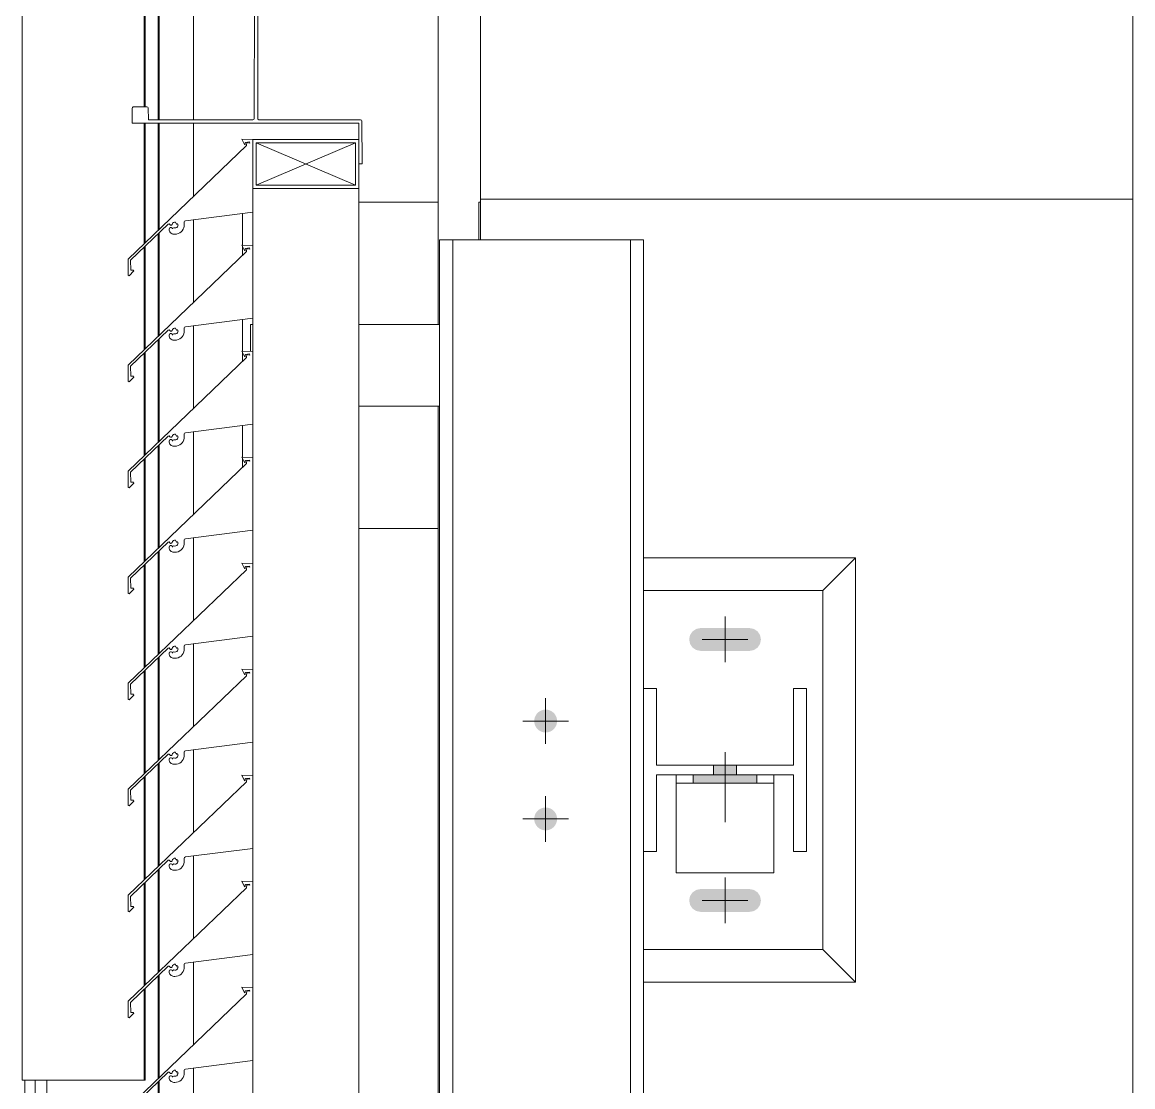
# Model space of a CAD drawing. Header units: millimetres. Extents: x -220592 to 404889, y -217665 to 38245.
# Drawn here: x 7563.93 to 7570.74, y -48092.97 to -48086.44 of the extents above; entities that cross this region are included whole.
import ezdxf

# ---------------------------------------------------------------- set-up
doc = ezdxf.new("R2010")
doc.units = ezdxf.units.MM
doc.linetypes.add('XKITLINE00', pattern=[0])
doc.layers.add('000 - 0_HIDE_OBJ_FRAMING_DEF_SUB_1', color=7, linetype='Continuous')
doc.layers.add('Part', color=7, linetype='Continuous', lineweight=0)

# ---------------------------------------------------------------- blocks, each defined once
blk = doc.blocks.new('*A13471')
at = {"layer": '000 - 0_HIDE_OBJ_FRAMING_DEF_SUB_1', "color": 7, "linetype": 'XKITLINE00', "lineweight": 0}
blk.add_line((-166.903352, 103.570892), (-166.903352, 122.690788), dxfattribs=at)
blk = doc.blocks.new('*A13473')
at = {"layer": '000 - 0_HIDE_OBJ_FRAMING_DEF_SUB_1', "color": 7, "linetype": 'XKITLINE00', "lineweight": 0}
for p, q in [((-170.90336, 122.440805), (-170.90336, 122.690788)), ((-166.903362, 103.570891), (-166.90336, 122.690788))]:
    blk.add_line(p, q, dxfattribs=at)
blk = doc.blocks.new('*A13990')
at = {"layer": '000 - 0_HIDE_OBJ_FRAMING_DEF_SUB_1', "color": 7, "linetype": 'XKITLINE00', "lineweight": 0}
for p, q in [((-170.903349, 124.690788), (-166.903349, 124.690788)), ((-170.903349, 122.690788), (-170.903349, 124.690788)), ((-166.903349, 124.690788), (-166.903349, 122.690788)), ((-166.903349, 122.690788), (-170.903349, 122.690788))]:
    blk.add_line(p, q, dxfattribs=at)
blk = doc.blocks.new('*A14056')
at = {"layer": 'Part', "color": 7, "linetype": 'XKITLINE00', "lineweight": 0}
for p, q in [((-171.163349, 124.670788), (-171.648652, 124.670788)), ((-171.163349, 121.920764), (-171.163349, 124.670788)), ((-172.663349, 124.156207), (-172.663349, 124.563714)), ((-172.663349, 123.176207), (-172.663349, 124.135881)), ((-172.663349, 122.706641), (-172.663349, 123.156207)), ((-172.663349, 122.056641), (-172.663349, 122.563714)), ((-172.663349, 121.406641), (-172.663349, 121.913714)), ((-171.163349, 117.188511), (-171.163349, 121.420764)), ((-172.663349, 120.756641), (-172.663349, 121.263714)), ((-172.663349, 120.106641), (-172.663349, 120.613714)), ((-172.663349, 119.456641), (-172.663349, 119.963714)), ((-172.663349, 118.806641), (-172.663349, 119.313714)), ((-172.663349, 118.156641), (-172.663349, 118.663714)), ((-172.663349, 117.506641), (-172.663349, 118.013714)), ((-172.663349, 117.188511), (-172.663349, 117.363714)), ((-172.663349, 114.906641), (-172.663349, 115.188511)), ((-171.163349, 112.520764), (-171.163349, 115.188511)), ((-172.663349, 114.256641), (-172.663349, 114.763714)), ((-172.663349, 113.606641), (-172.663349, 114.113714)), ((-172.663349, 112.956641), (-172.663349, 113.463714)), ((-172.663349, 112.520764), (-172.663349, 112.813714)), ((-172.663349, 112.520764), (-172.440345, 112.520764)), ((-171.648652, 112.520764), (-171.163349, 112.520764))]:
    blk.add_line(p, q, dxfattribs=at)
blk = doc.blocks.new('*A14061')
at = {"layer": 'Part', "color": 7, "linetype": 'XKITLINE00', "lineweight": 0}
for p, q in [((-171.648937, 124.40603), (-171.648981, 124.15603)), ((-171.628937, 124.406027), (-171.648937, 124.40603)), ((-171.628982, 124.146027), (-171.628937, 124.406027)), ((-171.648981, 124.15603), (-173.03898, 124.156273)), ((-173.03898, 124.156273), (-173.038236, 124.062446)), ((-171.630669, 124.140471), (-171.628982, 124.146027)), ((-172.938996, 124.066255), (-172.938984, 124.136255)), ((-172.938984, 124.136255), (-172.295157, 124.135382)), ((-172.295157, 124.135382), (-172.29067, 124.131698)), ((-172.29067, 124.131698), (-172.288986, 124.126142)), ((-172.288986, 124.126142), (-172.289912, 123.182315)), ((-172.26915, 123.186138), (-172.268986, 124.126138)), ((-172.268986, 124.126138), (-172.268224, 124.129965)), ((-172.268224, 124.129965), (-172.26454, 124.134452)), ((-172.26454, 124.134452), (-172.258984, 124.136137)), ((-172.258984, 124.136137), (-171.635157, 124.136789)), ((-171.635157, 124.136789), (-171.630669, 124.140471)), ((-173.038236, 124.062446), (-173.034553, 124.057957)), ((-173.034553, 124.057957), (-173.028998, 124.056271)), ((-173.028998, 124.056271), (-172.945171, 124.057018)), ((-172.945171, 124.057018), (-172.940682, 124.0607)), ((-172.940682, 124.0607), (-172.938996, 124.066255)), ((-173.039139, 123.246273), (-173.039155, 123.156273)), ((-173.037453, 123.251828), (-173.039139, 123.246273)), ((-173.032965, 123.25551), (-173.037453, 123.251828)), ((-172.949138, 123.256257), (-173.032965, 123.25551)), ((-172.943582, 123.254571), (-172.949138, 123.256257)), ((-172.9399, 123.250082), (-172.943582, 123.254571)), ((-172.939152, 123.176255), (-172.9399, 123.250082)), ((-173.039155, 123.156273), (-171.649155, 123.15603)), ((-172.299152, 123.176144), (-172.939152, 123.176255)), ((-172.293596, 123.177828), (-172.299152, 123.176144)), ((-172.289912, 123.182315), (-172.293596, 123.177828)), ((-172.267465, 123.180582), (-172.26915, 123.186138)), ((-172.262978, 123.176899), (-172.267465, 123.180582)), ((-171.639152, 123.176028), (-172.262978, 123.176899)), ((-171.649155, 123.15603), (-171.649199, 122.90603)), ((-171.633596, 123.174342), (-171.639152, 123.176028)), ((-171.629914, 123.169854), (-171.633596, 123.174342)), ((-171.629199, 122.906027), (-171.629914, 123.169854)), ((-171.649199, 122.90603), (-171.629199, 122.906027))]:
    blk.add_line(p, q, dxfattribs=at)
blk = doc.blocks.new('*A14080')
at = {"layer": '000 - 0_HIDE_OBJ_FRAMING_DEF_SUB_1', "color": 7, "linetype": 'XKITLINE00', "lineweight": 0}
for p, q in [((-173.697937, 130.088511), (-173.697937, 130.188511)), ((-173.633058, 130.088511), (-173.633058, 130.188511)), ((-173.562852, 130.088511), (-173.562852, 130.188511)), ((-172.87913, 129.699453), (-172.87913, 130.188511)), ((-172.873025, 129.705315), (-172.873025, 130.188511)), ((-173.713199, 117.288511), (-173.713199, 130.088511)), ((-173.713199, 130.088511), (-173.062908, 130.088511)), ((-172.958493, 130.088511), (-173.040701, 130.088511)), ((-172.964598, 129.617389), (-172.964598, 130.088511)), ((-172.958493, 129.62325), (-172.958493, 130.088511)), ((-172.87913, 129.049453), (-172.87913, 129.678347)), ((-172.873025, 129.055315), (-172.873025, 129.684198)), ((-172.964598, 128.967389), (-172.964598, 129.596435)), ((-172.958493, 128.97325), (-172.958493, 129.602286)), ((-172.87913, 128.399453), (-172.87913, 129.028347)), ((-172.873025, 128.405315), (-172.873025, 129.034198)), ((-172.964598, 128.317389), (-172.964598, 128.946435)), ((-172.958493, 128.32325), (-172.958493, 128.952286)), ((-172.87913, 127.749453), (-172.87913, 128.378347)), ((-172.873025, 127.755315), (-172.873025, 128.384198)), ((-172.958493, 127.67325), (-172.958493, 128.302286)), ((-172.964598, 127.667389), (-172.964598, 128.296435)), ((-172.87913, 127.099453), (-172.87913, 127.728347)), ((-172.873025, 127.105315), (-172.873025, 127.734198)), ((-172.964598, 127.017389), (-172.964598, 127.646435)), ((-172.958493, 127.02325), (-172.958493, 127.652286)), ((-172.87913, 126.449453), (-172.87913, 127.078347)), ((-172.873025, 126.455315), (-172.873025, 127.084198)), ((-172.964598, 126.367389), (-172.964598, 126.996435)), ((-172.958493, 126.37325), (-172.958493, 127.002286)), ((-172.87913, 125.799453), (-172.87913, 126.428347)), ((-172.873025, 125.805315), (-172.873025, 126.434198)), ((-172.964598, 125.717389), (-172.964598, 126.346435)), ((-172.958493, 125.72325), (-172.958493, 126.352286)), ((-172.87913, 125.149453), (-172.87913, 125.778347)), ((-172.873025, 125.155315), (-172.873025, 125.784198)), ((-172.964598, 125.067389), (-172.964598, 125.696435)), ((-172.958493, 125.07325), (-172.958493, 125.702286)), ((-172.87913, 124.499453), (-172.87913, 125.128347)), ((-172.873025, 124.505315), (-172.873025, 125.134198)), ((-172.964598, 124.417389), (-172.964598, 125.046435)), ((-172.958493, 124.42325), (-172.958493, 125.052286)), ((-172.873025, 124.156244), (-172.873025, 124.484198)), ((-172.87913, 124.156245), (-172.87913, 124.478347)), ((-172.964598, 124.15626), (-172.964598, 124.396435)), ((-172.958493, 124.156259), (-172.958493, 124.402286)), ((-172.87913, 123.176245), (-172.87913, 124.136174)), ((-172.873025, 123.176244), (-172.873025, 124.136166)), ((-172.964598, 123.256119), (-172.964598, 124.056845)), ((-172.958493, 123.256174), (-172.958493, 124.056899)), ((-172.964598, 122.417389), (-172.964598, 123.15626)), ((-172.958493, 122.42325), (-172.958493, 123.156259)), ((-172.87913, 122.499453), (-172.87913, 123.156245)), ((-172.873025, 122.505315), (-172.873025, 123.156244)), ((-172.87913, 121.849453), (-172.87913, 122.478347)), ((-172.873025, 121.855315), (-172.873025, 122.484198)), ((-172.964598, 121.767389), (-172.964598, 122.396435)), ((-172.958493, 121.77325), (-172.958493, 122.402286)), ((-172.87913, 121.199453), (-172.87913, 121.828347)), ((-172.873025, 121.205315), (-172.873025, 121.834198)), ((-172.964598, 121.117389), (-172.964598, 121.746435)), ((-172.958493, 121.12325), (-172.958493, 121.752286)), ((-172.87913, 120.549453), (-172.87913, 121.178347)), ((-172.873025, 120.555315), (-172.873025, 121.184198)), ((-172.964598, 120.467389), (-172.964598, 121.096435)), ((-172.958493, 120.47325), (-172.958493, 121.102286)), ((-172.87913, 119.899453), (-172.87913, 120.528347)), ((-172.873025, 119.905315), (-172.873025, 120.534198)), ((-172.964598, 119.817389), (-172.964598, 120.446435)), ((-172.958493, 119.82325), (-172.958493, 120.452286)), ((-172.87913, 119.249453), (-172.87913, 119.878347)), ((-172.873025, 119.255315), (-172.873025, 119.884198)), ((-172.964598, 119.167389), (-172.964598, 119.796435)), ((-172.958493, 119.17325), (-172.958493, 119.802286)), ((-172.87913, 118.599453), (-172.87913, 119.228347)), ((-172.873025, 118.605315), (-172.873025, 119.234198)), ((-172.964598, 118.517389), (-172.964598, 119.146435)), ((-172.958493, 118.52325), (-172.958493, 119.152286)), ((-172.87913, 117.949453), (-172.87913, 118.578347)), ((-172.873025, 117.955315), (-172.873025, 118.584198)), ((-172.964598, 117.867389), (-172.964598, 118.496435)), ((-172.958493, 117.87325), (-172.958493, 118.502286)), ((-172.87913, 117.299453), (-172.87913, 117.928347)), ((-172.873025, 117.305315), (-172.873025, 117.934198)), ((-172.964598, 117.288511), (-172.964598, 117.846435)), ((-172.958493, 117.288511), (-172.958493, 117.852286)), ((-172.958493, 117.288511), (-173.713199, 117.288511)), ((-173.697937, 117.188511), (-173.697937, 117.288511)), ((-173.633058, 117.188511), (-173.633058, 117.288511)), ((-173.562852, 117.188511), (-173.562852, 117.288511)), ((-172.87913, 117.188511), (-172.87913, 117.278347)), ((-172.873025, 117.188511), (-172.873025, 117.284198))]:
    blk.add_line(p, q, dxfattribs=at)
blk = doc.blocks.new('*A14081')
at = {"layer": 'Part', "color": 7, "linetype": 'XKITLINE00', "lineweight": 0}
for p, q in [((-172.313349, 121.920764), (-172.298652, 121.920764)), ((-172.313349, 121.7567), (-172.313349, 121.920764)), ((-171.648652, 121.920764), (-171.153485, 121.920764)), ((-171.648652, 121.420764), (-171.153485, 121.420764))]:
    blk.add_line(p, q, dxfattribs=at)
blk = doc.blocks.new('*A14082')
at = {"layer": 'Part', "color": 7, "linetype": 'XKITLINE00', "lineweight": 0}
for p, q in [((-170.913364, 122.440805), (-170.913364, 122.670764)), ((-170.913364, 122.670764), (-170.90336, 122.670764))]:
    blk.add_line(p, q, dxfattribs=at)
blk = doc.blocks.new('*A14083')
at = {"layer": 'Part', "color": 7, "linetype": 'XKITLINE00', "lineweight": 0}
for p, q in [((-171.648652, 122.670764), (-171.163349, 122.670764)), ((-171.163349, 121.920764), (-171.163349, 122.670764)), ((-172.363349, 122.408637), (-172.363349, 122.602141)), ((-172.363349, 122.344694), (-172.363349, 122.402712)), ((-172.363349, 121.758637), (-172.363349, 121.952141)), ((-172.363349, 121.694694), (-172.363349, 121.752712)), ((-171.163349, 120.670764), (-171.163349, 121.420764)), ((-172.363349, 121.108637), (-172.363349, 121.302141)), ((-172.363349, 121.044694), (-172.363349, 121.102712)), ((-171.648652, 120.670764), (-171.163349, 120.670764))]:
    blk.add_line(p, q, dxfattribs=at)
blk = doc.blocks.new('*A14088')
at = {"layer": '000 - 0_HIDE_OBJ_FRAMING_DEF_SUB_1'}
for points in [[(-169.6182, 120.0176), (-169.603, 120.0403), (-169.5803, 120.0555), (-169.5535, 120.0608), (-169.2535, 120.0608), (-169.2267, 120.0555), (-169.204, 120.0403), (-169.1888, 120.0176), (-169.1835, 119.9908), (-169.1888, 119.964), (-169.204, 119.9413), (-169.2267, 119.9261), (-169.2535, 119.9208), (-169.5535, 119.9208), (-169.5803, 119.9261), (-169.603, 119.9413), (-169.6182, 119.964), (-169.6235, 119.9908)], [(-169.6182, 118.4176), (-169.603, 118.4403), (-169.5803, 118.4555), (-169.5535, 118.4608), (-169.2535, 118.4608), (-169.2267, 118.4555), (-169.204, 118.4403), (-169.1888, 118.4176), (-169.1835, 118.3908), (-169.1888, 118.364), (-169.204, 118.3413), (-169.2267, 118.3261), (-169.2535, 118.3208), (-169.5535, 118.3208), (-169.5803, 118.3261), (-169.603, 118.3413), (-169.6182, 118.364), (-169.6235, 118.3908)]]:
    blk.add_hatch(color=7, dxfattribs=at).paths.add_polyline_path(points, flags=17)
at = {"layer": '000 - 0_HIDE_OBJ_FRAMING_DEF_SUB_1', "color": 7, "linetype": 'XKITLINE00', "lineweight": 0}
for p, q in [((-169.4035, 119.8508), (-169.4035, 120.1308)), ((-169.2635, 119.9908), (-169.5435, 119.9908)), ((-169.4035, 118.2508), (-169.4035, 118.5308)), ((-169.2635, 118.3908), (-169.5435, 118.3908))]:
    blk.add_line(p, q, dxfattribs=at)
blk = doc.blocks.new('*A14089')
at = {"layer": '000 - 0_HIDE_OBJ_FRAMING_DEF_SUB_1'}
for points in [[(-169.4735, 119.1608), (-169.4735, 119.2208), (-169.3335, 119.2208), (-169.3335, 119.1608)], [(-169.5985, 119.1108), (-169.5985, 119.1608), (-169.2085, 119.1608), (-169.2085, 119.1108)]]:
    blk.add_hatch(color=7, dxfattribs=at).paths.add_polyline_path(points, flags=17)
at = {"layer": '000 - 0_HIDE_OBJ_FRAMING_DEF_SUB_1', "color": 7, "linetype": 'XKITLINE00', "lineweight": 0}
for p, q in [((-169.4035, 119.3), (-169.4035, 118.8708)), ((-169.4735, 119.2208), (-169.4735, 119.1608)), ((-169.3335, 119.2208), (-169.3335, 119.1608)), ((-169.5985, 119.1608), (-169.5985, 119.1108)), ((-169.2085, 119.1608), (-169.2085, 119.1108))]:
    blk.add_line(p, q, dxfattribs=at)
blk = doc.blocks.new('*A14090')
at = {"layer": '000 - 0_HIDE_OBJ_FRAMING_DEF_SUB_1', "color": 7, "linetype": 'XKITLINE00', "lineweight": 0}
for p, q in [((-169.703485, 119.160805), (-169.703485, 118.560805)), ((-169.703485, 119.110805), (-169.103485, 119.110805)), ((-169.103485, 119.160805), (-169.103485, 118.560805)), ((-169.703485, 118.560805), (-169.103485, 118.560805))]:
    blk.add_line(p, q, dxfattribs=at)
blk = doc.blocks.new('*A14091')
at = {"layer": '000 - 0_HIDE_OBJ_FRAMING_DEF_SUB_1', "color": 7, "linetype": 'XKITLINE00', "lineweight": 0}
for p, q in [((-168.603485, 120.490805), (-169.903485, 120.490805)), ((-168.803485, 120.290805), (-168.603485, 120.490805)), ((-168.603485, 120.490805), (-168.603485, 117.890805)), ((-168.803485, 118.090805), (-168.603485, 117.890805)), ((-168.603485, 117.890805), (-169.903485, 117.890805))]:
    blk.add_line(p, q, dxfattribs=at)
blk = doc.blocks.new('*A14092')
at = {"layer": '000 - 0_HIDE_OBJ_FRAMING_DEF_SUB_1', "color": 7, "linetype": 'XKITLINE00', "lineweight": 0}
for p, q in [((-168.803485, 120.290805), (-169.903485, 120.290805)), ((-168.803485, 118.090805), (-168.803485, 120.290805)), ((-169.903485, 118.090805), (-168.803485, 118.090805))]:
    blk.add_line(p, q, dxfattribs=at)
blk = doc.blocks.new('*A14093')
at = {"layer": '000 - 0_HIDE_OBJ_FRAMING_DEF_SUB_1'}
for points in [[(-170.5103, 119.4211), (-170.5171, 119.4221), (-170.5238, 119.4238), (-170.5303, 119.4261), (-170.5365, 119.4291), (-170.5424, 119.4326), (-170.5479, 119.4367), (-170.553, 119.4413), (-170.5576, 119.4464), (-170.5617, 119.4519), (-170.5652, 119.4578), (-170.5682, 119.464), (-170.5705, 119.4705), (-170.5721, 119.4771), (-170.5731, 119.4839), (-170.5735, 119.4908), (-170.5731, 119.4977), (-170.5721, 119.5045), (-170.5705, 119.5111), (-170.5682, 119.5176), (-170.5652, 119.5238), (-170.5617, 119.5297), (-170.5576, 119.5352), (-170.553, 119.5403), (-170.5479, 119.5449), (-170.5424, 119.549), (-170.5365, 119.5525), (-170.5303, 119.5555), (-170.5238, 119.5578), (-170.5171, 119.5595), (-170.5103, 119.5605), (-170.5035, 119.5608), (-170.4966, 119.5605), (-170.4898, 119.5595), (-170.4832, 119.5578), (-170.4767, 119.5555), (-170.4705, 119.5525), (-170.4646, 119.549), (-170.4591, 119.5449), (-170.454, 119.5403), (-170.4494, 119.5352), (-170.4453, 119.5297), (-170.4418, 119.5238), (-170.4388, 119.5176), (-170.4365, 119.5111), (-170.4348, 119.5045), (-170.4338, 119.4977), (-170.4335, 119.4908), (-170.4338, 119.4839), (-170.4348, 119.4771), (-170.4365, 119.4705), (-170.4388, 119.464), (-170.4418, 119.4578), (-170.4453, 119.4519), (-170.4494, 119.4464), (-170.454, 119.4413), (-170.4591, 119.4367), (-170.4646, 119.4326), (-170.4705, 119.4291), (-170.4767, 119.4261), (-170.4832, 119.4238), (-170.4898, 119.4221), (-170.4966, 119.4211), (-170.5035, 119.4208)], [(-170.5103, 118.8211), (-170.5171, 118.8221), (-170.5238, 118.8238), (-170.5303, 118.8261), (-170.5365, 118.8291), (-170.5424, 118.8326), (-170.5479, 118.8367), (-170.553, 118.8413), (-170.5576, 118.8464), (-170.5617, 118.8519), (-170.5652, 118.8578), (-170.5682, 118.864), (-170.5705, 118.8705), (-170.5721, 118.8771), (-170.5731, 118.8839), (-170.5735, 118.8908), (-170.5731, 118.8977), (-170.5721, 118.9045), (-170.5705, 118.9111), (-170.5682, 118.9176), (-170.5652, 118.9238), (-170.5617, 118.9297), (-170.5576, 118.9352), (-170.553, 118.9403), (-170.5479, 118.9449), (-170.5424, 118.949), (-170.5365, 118.9525), (-170.5303, 118.9555), (-170.5238, 118.9578), (-170.5171, 118.9595), (-170.5103, 118.9605), (-170.5035, 118.9608), (-170.4966, 118.9605), (-170.4898, 118.9595), (-170.4832, 118.9578), (-170.4767, 118.9555), (-170.4705, 118.9525), (-170.4646, 118.949), (-170.4591, 118.9449), (-170.454, 118.9403), (-170.4494, 118.9352), (-170.4453, 118.9297), (-170.4418, 118.9238), (-170.4388, 118.9176), (-170.4365, 118.9111), (-170.4348, 118.9045), (-170.4338, 118.8977), (-170.4335, 118.8908), (-170.4338, 118.8839), (-170.4348, 118.8771), (-170.4365, 118.8705), (-170.4388, 118.864), (-170.4418, 118.8578), (-170.4453, 118.8519), (-170.4494, 118.8464), (-170.454, 118.8413), (-170.4591, 118.8367), (-170.4646, 118.8326), (-170.4705, 118.8291), (-170.4767, 118.8261), (-170.4832, 118.8238), (-170.4898, 118.8221), (-170.4966, 118.8211), (-170.5035, 118.8208)]]:
    blk.add_hatch(color=7, dxfattribs=at).paths.add_polyline_path(points, flags=17)
at = {"layer": '000 - 0_HIDE_OBJ_FRAMING_DEF_SUB_1', "color": 7, "linetype": 'XKITLINE00', "lineweight": 0}
for p, q in [((-170.5035, 119.3508), (-170.5035, 119.6308)), ((-170.3635, 119.4908), (-170.6435, 119.4908)), ((-170.5035, 118.7508), (-170.5035, 119.0308)), ((-170.3635, 118.8908), (-170.6435, 118.8908))]:
    blk.add_line(p, q, dxfattribs=at)
blk = doc.blocks.new('*A14106')
at = {"layer": '000 - 0_HIDE_OBJ_FRAMING_DEF_SUB_1', "color": 7, "linetype": 'XKITLINE00', "lineweight": 0}
for p, q in [((-169.823485, 119.690805), (-169.903485, 119.690805)), ((-169.903485, 119.690805), (-169.903485, 118.690805)), ((-169.823485, 119.220805), (-169.823485, 119.690805)), ((-168.903485, 119.690805), (-168.983485, 119.690805)), ((-168.983485, 119.690805), (-168.983485, 119.220805)), ((-168.903485, 118.690805), (-168.903485, 119.690805)), ((-168.983485, 119.220805), (-169.823485, 119.220805)), ((-169.823485, 118.690805), (-169.823485, 119.160805)), ((-169.823485, 119.160805), (-168.983485, 119.160805)), ((-168.983485, 119.160805), (-168.983485, 118.690805)), ((-169.903485, 118.690805), (-169.823485, 118.690805)), ((-168.983485, 118.690805), (-168.903485, 118.690805))]:
    blk.add_line(p, q, dxfattribs=at)
blk = doc.blocks.new('*A14120')
at = {"layer": 'Part', "color": 7, "linetype": 'XKITLINE00', "lineweight": 0}
for p, q in [((-172.338255, 117.818789), (-173.063377, 117.122543)), ((-172.298462, 117.856123), (-172.366148, 117.858745)), ((-172.366148, 117.858745), (-172.350613, 117.825258)), ((-172.350613, 117.825258), (-172.34549, 117.82567)), ((-172.34549, 117.82567), (-172.345361, 117.837861)), ((-172.345361, 117.837861), (-172.320378, 117.841001)), ((-172.335358, 117.837332), (-172.338255, 117.818789)), ((-172.335358, 117.837332), (-172.318342, 117.834428)), ((-172.320378, 117.841001), (-172.318342, 117.834428)), ((-172.298455, 117.410453), (-172.298462, 117.856123)), ((-172.712461, 117.357423), (-172.298455, 117.410453)), ((-173.048341, 117.116176), (-172.817326, 117.337579)), ((-172.817326, 117.337579), (-172.812166, 117.338671)), ((-172.812166, 117.338671), (-172.808512, 117.334044)), ((-172.808512, 117.334044), (-172.804048, 117.33019)), ((-172.798154, 117.330396), (-172.793971, 117.334553)), ((-172.793971, 117.334553), (-172.790857, 117.342126)), ((-172.790857, 117.342126), (-172.78619, 117.346913)), ((-172.78619, 117.346913), (-172.780114, 117.349703)), ((-172.780114, 117.349703), (-172.773442, 117.350125)), ((-172.773442, 117.350125), (-172.77112, 117.342735)), ((-172.77112, 117.342735), (-172.763955, 117.341791)), ((-172.763955, 117.341791), (-172.765124, 117.334731)), ((-172.765124, 117.334731), (-172.757418, 117.333625)), ((-172.720912, 117.345159), (-172.720672, 117.350681)), ((-172.719426, 117.335025), (-172.720912, 117.345159)), ((-172.720672, 117.350681), (-172.717536, 117.355233)), ((-172.719801, 117.324789), (-172.719426, 117.335025)), ((-172.717536, 117.355233), (-172.712461, 117.357423)), ((-172.810019, 117.312761), (-172.812659, 117.307287)), ((-172.812659, 117.307287), (-172.812163, 117.299517)), ((-172.812163, 117.299517), (-172.810428, 117.294021)), ((-172.810428, 117.294021), (-172.807674, 117.288958)), ((-172.804875, 117.315998), (-172.810019, 117.312761)), ((-172.807674, 117.288958), (-172.804002, 117.284515)), ((-172.798797, 117.31601), (-172.804875, 117.315998)), ((-172.804048, 117.33019), (-172.798154, 117.330396)), ((-172.804002, 117.284515), (-172.799549, 117.280857)), ((-172.799549, 117.280857), (-172.794479, 117.278117)), ((-172.793641, 117.312792), (-172.798797, 117.31601)), ((-172.794479, 117.278117), (-172.788978, 117.276398)), ((-172.790699, 117.30732), (-172.793641, 117.312792)), ((-172.788669, 117.312301), (-172.790699, 117.30732)), ((-172.788978, 117.276398), (-172.78325, 117.275762)), ((-172.783858, 117.314708), (-172.788669, 117.312301)), ((-172.77794, 117.313803), (-172.783858, 117.314708)), ((-172.78325, 117.275762), (-172.776451, 117.275664)), ((-172.77144, 117.314147), (-172.77794, 117.313803)), ((-172.776451, 117.275664), (-172.766238, 117.276449)), ((-172.765472, 117.316745), (-172.77144, 117.314147)), ((-172.766238, 117.276449), (-172.756337, 117.279072)), ((-172.76079, 117.321267), (-172.765472, 117.316745)), ((-172.757988, 117.327141), (-172.76079, 117.321267)), ((-172.757418, 117.333625), (-172.757988, 117.327141)), ((-172.756337, 117.279072), (-172.747074, 117.283445)), ((-172.747074, 117.283445), (-172.738758, 117.289423)), ((-172.738758, 117.289423), (-172.731662, 117.29681)), ((-172.731662, 117.29681), (-172.726022, 117.30536)), ((-172.726022, 117.30536), (-172.722024, 117.31479)), ((-172.722024, 117.31479), (-172.719801, 117.324789)), ((-173.063377, 117.122543), (-173.062824, 117.023392)), ((-173.047999, 117.05483), (-173.048341, 117.116176)), ((-173.062824, 117.023392), (-173.058143, 117.020923)), ((-173.058143, 117.020923), (-173.029494, 117.049812)), ((-173.030579, 117.054733), (-173.047999, 117.05483)), ((-173.029494, 117.049812), (-173.030579, 117.054733))]:
    blk.add_line(p, q, dxfattribs=at)
blk = doc.blocks.new('*A14127')
at = {"layer": '000 - 0_HIDE_OBJ_FRAMING_DEF_SUB_1', "color": 7, "linetype": 'XKITLINE00', "lineweight": 0}
for p, q in [((-169.903485, 122.440805), (-171.153485, 122.440805)), ((-171.153485, 122.440805), (-171.153485, 103.820832)), ((-171.073485, 103.820832), (-171.073485, 122.440805)), ((-169.983485, 103.820832), (-169.983485, 122.440805)), ((-169.903485, 122.440805), (-169.903485, 119.690805)), ((-169.903485, 107.570805), (-169.903485, 118.690805))]:
    blk.add_line(p, q, dxfattribs=at)
blk = doc.blocks.new('*A14128')
at = {"layer": 'Part', "color": 7, "linetype": 'XKITLINE00', "lineweight": 0}
for p, q in [((-171.648652, 109.556249), (-171.648652, 122.756135)), ((-172.298652, 122.406131), (-172.298652, 122.610427)), ((-172.298652, 121.756131), (-172.298652, 121.960427)), ((-172.298652, 121.106131), (-172.298652, 121.310427)), ((-172.298652, 120.456131), (-172.298652, 120.660427)), ((-172.298652, 119.806131), (-172.298652, 120.010427)), ((-172.298652, 119.156131), (-172.298652, 119.360427)), ((-172.298652, 118.506131), (-172.298652, 118.710427)), ((-172.298652, 117.856131), (-172.298652, 118.060427)), ((-172.298652, 117.206131), (-172.298652, 117.410427))]:
    blk.add_line(p, q, dxfattribs=at)
blk = doc.blocks.new('*A14152')
at = {"layer": 'Part', "color": 7, "linetype": 'XKITLINE00', "lineweight": 0}
for p, q in [((-172.298462, 118.506123), (-172.366148, 118.508745)), ((-172.366148, 118.508745), (-172.350613, 118.475258)), ((-172.298455, 118.060453), (-172.298462, 118.506123)), ((-172.338255, 118.468789), (-173.063377, 117.772543)), ((-172.350613, 118.475258), (-172.34549, 118.47567)), ((-172.34549, 118.47567), (-172.345361, 118.487861)), ((-172.345361, 118.487861), (-172.320378, 118.491001)), ((-172.335358, 118.487332), (-172.338255, 118.468789)), ((-172.335358, 118.487332), (-172.318342, 118.484428)), ((-172.320378, 118.491001), (-172.318342, 118.484428)), ((-172.712461, 118.007423), (-172.298455, 118.060453)), ((-173.048341, 117.766176), (-172.817326, 117.987579)), ((-172.817326, 117.987579), (-172.812166, 117.988671)), ((-172.810019, 117.962761), (-172.812659, 117.957287)), ((-172.812659, 117.957287), (-172.812163, 117.949517)), ((-172.812166, 117.988671), (-172.808512, 117.984044)), ((-172.812163, 117.949517), (-172.810428, 117.944021)), ((-172.804875, 117.965998), (-172.810019, 117.962761)), ((-172.808512, 117.984044), (-172.804048, 117.98019)), ((-172.798797, 117.96601), (-172.804875, 117.965998)), ((-172.804048, 117.98019), (-172.798154, 117.980396)), ((-172.793641, 117.962792), (-172.798797, 117.96601)), ((-172.798154, 117.980396), (-172.793971, 117.984553)), ((-172.793971, 117.984553), (-172.790857, 117.992126)), ((-172.790699, 117.95732), (-172.793641, 117.962792)), ((-172.790857, 117.992126), (-172.78619, 117.996913)), ((-172.788669, 117.962301), (-172.790699, 117.95732)), ((-172.783858, 117.964708), (-172.788669, 117.962301)), ((-172.78619, 117.996913), (-172.780114, 117.999703)), ((-172.77794, 117.963803), (-172.783858, 117.964708)), ((-172.780114, 117.999703), (-172.773442, 118.000125)), ((-172.77144, 117.964147), (-172.77794, 117.963803)), ((-172.773442, 118.000125), (-172.77112, 117.992735)), ((-172.765472, 117.966745), (-172.77144, 117.964147)), ((-172.77112, 117.992735), (-172.763955, 117.991791)), ((-172.76079, 117.971267), (-172.765472, 117.966745)), ((-172.763955, 117.991791), (-172.765124, 117.984731)), ((-172.765124, 117.984731), (-172.757418, 117.983625)), ((-172.757988, 117.977141), (-172.76079, 117.971267)), ((-172.757418, 117.983625), (-172.757988, 117.977141)), ((-172.738758, 117.939423), (-172.731662, 117.94681)), ((-172.731662, 117.94681), (-172.726022, 117.95536)), ((-172.726022, 117.95536), (-172.722024, 117.96479)), ((-172.722024, 117.96479), (-172.719801, 117.974789)), ((-172.720912, 117.995159), (-172.720672, 118.000681)), ((-172.719426, 117.985025), (-172.720912, 117.995159)), ((-172.720672, 118.000681), (-172.717536, 118.005233)), ((-172.719801, 117.974789), (-172.719426, 117.985025)), ((-172.717536, 118.005233), (-172.712461, 118.007423)), ((-172.810428, 117.944021), (-172.807674, 117.938958)), ((-172.807674, 117.938958), (-172.804002, 117.934515)), ((-172.804002, 117.934515), (-172.799549, 117.930857)), ((-172.799549, 117.930857), (-172.794479, 117.928117)), ((-172.794479, 117.928117), (-172.788978, 117.926398)), ((-172.788978, 117.926398), (-172.78325, 117.925762)), ((-172.78325, 117.925762), (-172.776451, 117.925664)), ((-172.776451, 117.925664), (-172.766238, 117.926449)), ((-172.766238, 117.926449), (-172.756337, 117.929072)), ((-172.756337, 117.929072), (-172.747074, 117.933445)), ((-172.747074, 117.933445), (-172.738758, 117.939423)), ((-173.063377, 117.772543), (-173.062824, 117.673392)), ((-173.047999, 117.70483), (-173.048341, 117.766176)), ((-173.058143, 117.670923), (-173.029494, 117.699812)), ((-173.030579, 117.704733), (-173.047999, 117.70483)), ((-173.029494, 117.699812), (-173.030579, 117.704733)), ((-173.062824, 117.673392), (-173.058143, 117.670923))]:
    blk.add_line(p, q, dxfattribs=at)
blk = doc.blocks.new('*A14153')
at = {"layer": 'Part', "color": 7, "linetype": 'XKITLINE00', "lineweight": 0}
for p, q in [((-172.338255, 119.118789), (-173.063377, 118.422543)), ((-172.298462, 119.156123), (-172.366148, 119.158745)), ((-172.366148, 119.158745), (-172.350613, 119.125258)), ((-172.350613, 119.125258), (-172.34549, 119.12567)), ((-172.34549, 119.12567), (-172.345361, 119.137861)), ((-172.345361, 119.137861), (-172.320378, 119.141001)), ((-172.335358, 119.137332), (-172.338255, 119.118789)), ((-172.335358, 119.137332), (-172.318342, 119.134428)), ((-172.320378, 119.141001), (-172.318342, 119.134428)), ((-172.298455, 118.710453), (-172.298462, 119.156123)), ((-172.712461, 118.657423), (-172.298455, 118.710453)), ((-173.048341, 118.416176), (-172.817326, 118.637579)), ((-172.817326, 118.637579), (-172.812166, 118.638671)), ((-172.812166, 118.638671), (-172.808512, 118.634044)), ((-172.808512, 118.634044), (-172.804048, 118.63019)), ((-172.804048, 118.63019), (-172.798154, 118.630396)), ((-172.798154, 118.630396), (-172.793971, 118.634553)), ((-172.793971, 118.634553), (-172.790857, 118.642126)), ((-172.790857, 118.642126), (-172.78619, 118.646913)), ((-172.78619, 118.646913), (-172.780114, 118.649703)), ((-172.780114, 118.649703), (-172.773442, 118.650125)), ((-172.773442, 118.650125), (-172.77112, 118.642735)), ((-172.77112, 118.642735), (-172.763955, 118.641791)), ((-172.763955, 118.641791), (-172.765124, 118.634731)), ((-172.765124, 118.634731), (-172.757418, 118.633625)), ((-172.757418, 118.633625), (-172.757988, 118.627141)), ((-172.720912, 118.645159), (-172.720672, 118.650681)), ((-172.719426, 118.635025), (-172.720912, 118.645159)), ((-172.720672, 118.650681), (-172.717536, 118.655233)), ((-172.719801, 118.624789), (-172.719426, 118.635025)), ((-172.717536, 118.655233), (-172.712461, 118.657423)), ((-172.810019, 118.612761), (-172.812659, 118.607287)), ((-172.812659, 118.607287), (-172.812163, 118.599517)), ((-172.812163, 118.599517), (-172.810428, 118.594021)), ((-172.810428, 118.594021), (-172.807674, 118.588958)), ((-172.804875, 118.615998), (-172.810019, 118.612761)), ((-172.807674, 118.588958), (-172.804002, 118.584515)), ((-172.798797, 118.61601), (-172.804875, 118.615998)), ((-172.804002, 118.584515), (-172.799549, 118.580857)), ((-172.799549, 118.580857), (-172.794479, 118.578117)), ((-172.793641, 118.612792), (-172.798797, 118.61601)), ((-172.794479, 118.578117), (-172.788978, 118.576398)), ((-172.790699, 118.60732), (-172.793641, 118.612792)), ((-172.788669, 118.612301), (-172.790699, 118.60732)), ((-172.788978, 118.576398), (-172.78325, 118.575762)), ((-172.783858, 118.614708), (-172.788669, 118.612301)), ((-172.77794, 118.613803), (-172.783858, 118.614708)), ((-172.78325, 118.575762), (-172.776451, 118.575664)), ((-172.77144, 118.614147), (-172.77794, 118.613803)), ((-172.776451, 118.575664), (-172.766238, 118.576449)), ((-172.765472, 118.616745), (-172.77144, 118.614147)), ((-172.766238, 118.576449), (-172.756337, 118.579072)), ((-172.76079, 118.621267), (-172.765472, 118.616745)), ((-172.757988, 118.627141), (-172.76079, 118.621267)), ((-172.756337, 118.579072), (-172.747074, 118.583445)), ((-172.747074, 118.583445), (-172.738758, 118.589423)), ((-172.738758, 118.589423), (-172.731662, 118.59681)), ((-172.731662, 118.59681), (-172.726022, 118.60536)), ((-172.726022, 118.60536), (-172.722024, 118.61479)), ((-172.722024, 118.61479), (-172.719801, 118.624789)), ((-173.063377, 118.422543), (-173.062824, 118.323392)), ((-173.047999, 118.35483), (-173.048341, 118.416176)), ((-173.062824, 118.323392), (-173.058143, 118.320923)), ((-173.058143, 118.320923), (-173.029494, 118.349812)), ((-173.030579, 118.354733), (-173.047999, 118.35483)), ((-173.029494, 118.349812), (-173.030579, 118.354733))]:
    blk.add_line(p, q, dxfattribs=at)
blk = doc.blocks.new('*A14154')
at = {"layer": 'Part', "color": 7, "linetype": 'XKITLINE00', "lineweight": 0}
for p, q in [((-172.298462, 119.806123), (-172.366148, 119.808745)), ((-172.366148, 119.808745), (-172.350613, 119.775258)), ((-172.34549, 119.77567), (-172.345361, 119.787861)), ((-172.345361, 119.787861), (-172.320378, 119.791001)), ((-172.335358, 119.787332), (-172.338255, 119.768789)), ((-172.335358, 119.787332), (-172.318342, 119.784428)), ((-172.320378, 119.791001), (-172.318342, 119.784428)), ((-172.298455, 119.360453), (-172.298462, 119.806123)), ((-172.338255, 119.768789), (-173.063377, 119.072543)), ((-172.350613, 119.775258), (-172.34549, 119.77567)), ((-172.712461, 119.307423), (-172.298455, 119.360453)), ((-173.048341, 119.066176), (-172.817326, 119.287579)), ((-172.817326, 119.287579), (-172.812166, 119.288671)), ((-172.810019, 119.262761), (-172.812659, 119.257287)), ((-172.812659, 119.257287), (-172.812163, 119.249517)), ((-172.812166, 119.288671), (-172.808512, 119.284044)), ((-172.812163, 119.249517), (-172.810428, 119.244021)), ((-172.810428, 119.244021), (-172.807674, 119.238958)), ((-172.804875, 119.265998), (-172.810019, 119.262761)), ((-172.808512, 119.284044), (-172.804048, 119.28019)), ((-172.798797, 119.26601), (-172.804875, 119.265998)), ((-172.804048, 119.28019), (-172.798154, 119.280396)), ((-172.793641, 119.262792), (-172.798797, 119.26601)), ((-172.798154, 119.280396), (-172.793971, 119.284553)), ((-172.793971, 119.284553), (-172.790857, 119.292126)), ((-172.790699, 119.25732), (-172.793641, 119.262792)), ((-172.790857, 119.292126), (-172.78619, 119.296913)), ((-172.788669, 119.262301), (-172.790699, 119.25732)), ((-172.783858, 119.264708), (-172.788669, 119.262301)), ((-172.78619, 119.296913), (-172.780114, 119.299703)), ((-172.77794, 119.263803), (-172.783858, 119.264708)), ((-172.780114, 119.299703), (-172.773442, 119.300125)), ((-172.77144, 119.264147), (-172.77794, 119.263803)), ((-172.773442, 119.300125), (-172.77112, 119.292735)), ((-172.765472, 119.266745), (-172.77144, 119.264147)), ((-172.77112, 119.292735), (-172.763955, 119.291791)), ((-172.76079, 119.271267), (-172.765472, 119.266745)), ((-172.763955, 119.291791), (-172.765124, 119.284731)), ((-172.765124, 119.284731), (-172.757418, 119.283625)), ((-172.757988, 119.277141), (-172.76079, 119.271267)), ((-172.757418, 119.283625), (-172.757988, 119.277141)), ((-172.738758, 119.239423), (-172.731662, 119.24681)), ((-172.731662, 119.24681), (-172.726022, 119.25536)), ((-172.726022, 119.25536), (-172.722024, 119.26479)), ((-172.722024, 119.26479), (-172.719801, 119.274789)), ((-172.720912, 119.295159), (-172.720672, 119.300681)), ((-172.719426, 119.285025), (-172.720912, 119.295159)), ((-172.720672, 119.300681), (-172.717536, 119.305233)), ((-172.719801, 119.274789), (-172.719426, 119.285025)), ((-172.717536, 119.305233), (-172.712461, 119.307423)), ((-172.807674, 119.238958), (-172.804002, 119.234515)), ((-172.804002, 119.234515), (-172.799549, 119.230857)), ((-172.799549, 119.230857), (-172.794479, 119.228117)), ((-172.794479, 119.228117), (-172.788978, 119.226398)), ((-172.788978, 119.226398), (-172.78325, 119.225762)), ((-172.78325, 119.225762), (-172.776451, 119.225664)), ((-172.776451, 119.225664), (-172.766238, 119.226449)), ((-172.766238, 119.226449), (-172.756337, 119.229072)), ((-172.756337, 119.229072), (-172.747074, 119.233445)), ((-172.747074, 119.233445), (-172.738758, 119.239423)), ((-173.063377, 119.072543), (-173.062824, 118.973392)), ((-173.047999, 119.00483), (-173.048341, 119.066176)), ((-173.062824, 118.973392), (-173.058143, 118.970923)), ((-173.058143, 118.970923), (-173.029494, 118.999812)), ((-173.030579, 119.004733), (-173.047999, 119.00483)), ((-173.029494, 118.999812), (-173.030579, 119.004733))]:
    blk.add_line(p, q, dxfattribs=at)
blk = doc.blocks.new('*A14155')
at = {"layer": 'Part', "color": 7, "linetype": 'XKITLINE00', "lineweight": 0}
for p, q in [((-172.338255, 120.418789), (-173.063377, 119.722543)), ((-172.298462, 120.456123), (-172.366148, 120.458745)), ((-172.366148, 120.458745), (-172.350613, 120.425258)), ((-172.350613, 120.425258), (-172.34549, 120.42567)), ((-172.34549, 120.42567), (-172.345361, 120.437861)), ((-172.345361, 120.437861), (-172.320378, 120.441001)), ((-172.335358, 120.437332), (-172.338255, 120.418789)), ((-172.335358, 120.437332), (-172.318342, 120.434428)), ((-172.320378, 120.441001), (-172.318342, 120.434428)), ((-172.298455, 120.010453), (-172.298462, 120.456123)), ((-172.712461, 119.957423), (-172.298455, 120.010453)), ((-173.048341, 119.716176), (-172.817326, 119.937579)), ((-172.817326, 119.937579), (-172.812166, 119.938671)), ((-172.812166, 119.938671), (-172.808512, 119.934044)), ((-172.808512, 119.934044), (-172.804048, 119.93019)), ((-172.804048, 119.93019), (-172.798154, 119.930396)), ((-172.798154, 119.930396), (-172.793971, 119.934553)), ((-172.793971, 119.934553), (-172.790857, 119.942126)), ((-172.790857, 119.942126), (-172.78619, 119.946913)), ((-172.78619, 119.946913), (-172.780114, 119.949703)), ((-172.780114, 119.949703), (-172.773442, 119.950125)), ((-172.773442, 119.950125), (-172.77112, 119.942735)), ((-172.77112, 119.942735), (-172.763955, 119.941791)), ((-172.763955, 119.941791), (-172.765124, 119.934731)), ((-172.765124, 119.934731), (-172.757418, 119.933625)), ((-172.757988, 119.927141), (-172.76079, 119.921267)), ((-172.757418, 119.933625), (-172.757988, 119.927141)), ((-172.722024, 119.91479), (-172.719801, 119.924789)), ((-172.720912, 119.945159), (-172.720672, 119.950681)), ((-172.719426, 119.935025), (-172.720912, 119.945159)), ((-172.720672, 119.950681), (-172.717536, 119.955233)), ((-172.719801, 119.924789), (-172.719426, 119.935025)), ((-172.717536, 119.955233), (-172.712461, 119.957423)), ((-172.810019, 119.912761), (-172.812659, 119.907287)), ((-172.812659, 119.907287), (-172.812163, 119.899517)), ((-172.812163, 119.899517), (-172.810428, 119.894021)), ((-172.810428, 119.894021), (-172.807674, 119.888958)), ((-172.804875, 119.915998), (-172.810019, 119.912761)), ((-172.807674, 119.888958), (-172.804002, 119.884515)), ((-172.798797, 119.91601), (-172.804875, 119.915998)), ((-172.804002, 119.884515), (-172.799549, 119.880857)), ((-172.799549, 119.880857), (-172.794479, 119.878117)), ((-172.793641, 119.912792), (-172.798797, 119.91601)), ((-172.794479, 119.878117), (-172.788978, 119.876398)), ((-172.790699, 119.90732), (-172.793641, 119.912792)), ((-172.788669, 119.912301), (-172.790699, 119.90732)), ((-172.788978, 119.876398), (-172.78325, 119.875762)), ((-172.783858, 119.914708), (-172.788669, 119.912301)), ((-172.77794, 119.913803), (-172.783858, 119.914708)), ((-172.78325, 119.875762), (-172.776451, 119.875664)), ((-172.77144, 119.914147), (-172.77794, 119.913803)), ((-172.776451, 119.875664), (-172.766238, 119.876449)), ((-172.765472, 119.916745), (-172.77144, 119.914147)), ((-172.766238, 119.876449), (-172.756337, 119.879072)), ((-172.76079, 119.921267), (-172.765472, 119.916745)), ((-172.756337, 119.879072), (-172.747074, 119.883445)), ((-172.747074, 119.883445), (-172.738758, 119.889423)), ((-172.738758, 119.889423), (-172.731662, 119.89681)), ((-172.731662, 119.89681), (-172.726022, 119.90536)), ((-172.726022, 119.90536), (-172.722024, 119.91479)), ((-173.063377, 119.722543), (-173.062824, 119.623392)), ((-173.058143, 119.620923), (-173.029494, 119.649812)), ((-173.047999, 119.65483), (-173.048341, 119.716176)), ((-173.030579, 119.654733), (-173.047999, 119.65483)), ((-173.029494, 119.649812), (-173.030579, 119.654733)), ((-173.062824, 119.623392), (-173.058143, 119.620923))]:
    blk.add_line(p, q, dxfattribs=at)
blk = doc.blocks.new('*A14156')
at = {"layer": 'Part', "color": 7, "linetype": 'XKITLINE00', "lineweight": 0}
for p, q in [((-172.298462, 121.106123), (-172.366148, 121.108745)), ((-172.366148, 121.108745), (-172.350613, 121.075258)), ((-172.34549, 121.07567), (-172.345361, 121.087861)), ((-172.345361, 121.087861), (-172.320378, 121.091001)), ((-172.335358, 121.087332), (-172.338255, 121.068789)), ((-172.335358, 121.087332), (-172.318342, 121.084428)), ((-172.320378, 121.091001), (-172.318342, 121.084428)), ((-172.298455, 120.660453), (-172.298462, 121.106123)), ((-172.338255, 121.068789), (-173.063377, 120.372543)), ((-172.350613, 121.075258), (-172.34549, 121.07567)), ((-172.720672, 120.600681), (-172.717536, 120.605233)), ((-172.717536, 120.605233), (-172.712461, 120.607423)), ((-172.712461, 120.607423), (-172.298455, 120.660453)), ((-173.048341, 120.366176), (-172.817326, 120.587579)), ((-172.817326, 120.587579), (-172.812166, 120.588671)), ((-172.810019, 120.562761), (-172.812659, 120.557287)), ((-172.812659, 120.557287), (-172.812163, 120.549517)), ((-172.812166, 120.588671), (-172.808512, 120.584044)), ((-172.812163, 120.549517), (-172.810428, 120.544021)), ((-172.810428, 120.544021), (-172.807674, 120.538958)), ((-172.804875, 120.565998), (-172.810019, 120.562761)), ((-172.808512, 120.584044), (-172.804048, 120.58019)), ((-172.807674, 120.538958), (-172.804002, 120.534515)), ((-172.798797, 120.56601), (-172.804875, 120.565998)), ((-172.804048, 120.58019), (-172.798154, 120.580396)), ((-172.804002, 120.534515), (-172.799549, 120.530857)), ((-172.793641, 120.562792), (-172.798797, 120.56601)), ((-172.798154, 120.580396), (-172.793971, 120.584553)), ((-172.793971, 120.584553), (-172.790857, 120.592126)), ((-172.790699, 120.55732), (-172.793641, 120.562792)), ((-172.790857, 120.592126), (-172.78619, 120.596913)), ((-172.788669, 120.562301), (-172.790699, 120.55732)), ((-172.783858, 120.564708), (-172.788669, 120.562301)), ((-172.78619, 120.596913), (-172.780114, 120.599703)), ((-172.77794, 120.563803), (-172.783858, 120.564708)), ((-172.780114, 120.599703), (-172.773442, 120.600125)), ((-172.77144, 120.564147), (-172.77794, 120.563803)), ((-172.773442, 120.600125), (-172.77112, 120.592735)), ((-172.765472, 120.566745), (-172.77144, 120.564147)), ((-172.77112, 120.592735), (-172.763955, 120.591791)), ((-172.76079, 120.571267), (-172.765472, 120.566745)), ((-172.763955, 120.591791), (-172.765124, 120.584731)), ((-172.765124, 120.584731), (-172.757418, 120.583625)), ((-172.757988, 120.577141), (-172.76079, 120.571267)), ((-172.757418, 120.583625), (-172.757988, 120.577141)), ((-172.747074, 120.533445), (-172.738758, 120.539423)), ((-172.738758, 120.539423), (-172.731662, 120.54681)), ((-172.731662, 120.54681), (-172.726022, 120.55536)), ((-172.726022, 120.55536), (-172.722024, 120.56479)), ((-172.722024, 120.56479), (-172.719801, 120.574789)), ((-172.720912, 120.595159), (-172.720672, 120.600681)), ((-172.719426, 120.585025), (-172.720912, 120.595159)), ((-172.719801, 120.574789), (-172.719426, 120.585025)), ((-172.799549, 120.530857), (-172.794479, 120.528117)), ((-172.794479, 120.528117), (-172.788978, 120.526398)), ((-172.788978, 120.526398), (-172.78325, 120.525762)), ((-172.78325, 120.525762), (-172.776451, 120.525664)), ((-172.776451, 120.525664), (-172.766238, 120.526449)), ((-172.766238, 120.526449), (-172.756337, 120.529072)), ((-172.756337, 120.529072), (-172.747074, 120.533445)), ((-173.063377, 120.372543), (-173.062824, 120.273392)), ((-173.047999, 120.30483), (-173.048341, 120.366176)), ((-173.062824, 120.273392), (-173.058143, 120.270923)), ((-173.058143, 120.270923), (-173.029494, 120.299812)), ((-173.030579, 120.304733), (-173.047999, 120.30483)), ((-173.029494, 120.299812), (-173.030579, 120.304733))]:
    blk.add_line(p, q, dxfattribs=at)
blk = doc.blocks.new('*A14157')
at = {"layer": 'Part', "color": 7, "linetype": 'XKITLINE00', "lineweight": 0}
for p, q in [((-172.338255, 121.718789), (-173.063377, 121.022543)), ((-172.298462, 121.756123), (-172.366148, 121.758745)), ((-172.366148, 121.758745), (-172.350613, 121.725258)), ((-172.350613, 121.725258), (-172.34549, 121.72567)), ((-172.34549, 121.72567), (-172.345361, 121.737861)), ((-172.345361, 121.737861), (-172.320378, 121.741001)), ((-172.335358, 121.737332), (-172.338255, 121.718789)), ((-172.335358, 121.737332), (-172.318342, 121.734428)), ((-172.320378, 121.741001), (-172.318342, 121.734428)), ((-172.298455, 121.310453), (-172.298462, 121.756123)), ((-172.712461, 121.257423), (-172.298455, 121.310453)), ((-173.048341, 121.016176), (-172.817326, 121.237579)), ((-172.817326, 121.237579), (-172.812166, 121.238671)), ((-172.812166, 121.238671), (-172.808512, 121.234044)), ((-172.804875, 121.215998), (-172.810019, 121.212761)), ((-172.808512, 121.234044), (-172.804048, 121.23019)), ((-172.798797, 121.21601), (-172.804875, 121.215998)), ((-172.804048, 121.23019), (-172.798154, 121.230396)), ((-172.793641, 121.212792), (-172.798797, 121.21601)), ((-172.798154, 121.230396), (-172.793971, 121.234553)), ((-172.793971, 121.234553), (-172.790857, 121.242126)), ((-172.790857, 121.242126), (-172.78619, 121.246913)), ((-172.78619, 121.246913), (-172.780114, 121.249703)), ((-172.780114, 121.249703), (-172.773442, 121.250125)), ((-172.773442, 121.250125), (-172.77112, 121.242735)), ((-172.765472, 121.216745), (-172.77144, 121.214147)), ((-172.77112, 121.242735), (-172.763955, 121.241791)), ((-172.76079, 121.221267), (-172.765472, 121.216745)), ((-172.763955, 121.241791), (-172.765124, 121.234731)), ((-172.765124, 121.234731), (-172.757418, 121.233625)), ((-172.757988, 121.227141), (-172.76079, 121.221267)), ((-172.757418, 121.233625), (-172.757988, 121.227141)), ((-172.722024, 121.21479), (-172.719801, 121.224789)), ((-172.720912, 121.245159), (-172.720672, 121.250681)), ((-172.719426, 121.235025), (-172.720912, 121.245159)), ((-172.720672, 121.250681), (-172.717536, 121.255233)), ((-172.719801, 121.224789), (-172.719426, 121.235025)), ((-172.717536, 121.255233), (-172.712461, 121.257423)), ((-172.810019, 121.212761), (-172.812659, 121.207287)), ((-172.812659, 121.207287), (-172.812163, 121.199517)), ((-172.812163, 121.199517), (-172.810428, 121.194021)), ((-172.810428, 121.194021), (-172.807674, 121.188958)), ((-172.807674, 121.188958), (-172.804002, 121.184515)), ((-172.804002, 121.184515), (-172.799549, 121.180857)), ((-172.799549, 121.180857), (-172.794479, 121.178117)), ((-172.794479, 121.178117), (-172.788978, 121.176398)), ((-172.790699, 121.20732), (-172.793641, 121.212792)), ((-172.788669, 121.212301), (-172.790699, 121.20732)), ((-172.788978, 121.176398), (-172.78325, 121.175762)), ((-172.783858, 121.214708), (-172.788669, 121.212301)), ((-172.77794, 121.213803), (-172.783858, 121.214708)), ((-172.78325, 121.175762), (-172.776451, 121.175664)), ((-172.77144, 121.214147), (-172.77794, 121.213803)), ((-172.776451, 121.175664), (-172.766238, 121.176449)), ((-172.766238, 121.176449), (-172.756337, 121.179072)), ((-172.756337, 121.179072), (-172.747074, 121.183445)), ((-172.747074, 121.183445), (-172.738758, 121.189423)), ((-172.738758, 121.189423), (-172.731662, 121.19681)), ((-172.731662, 121.19681), (-172.726022, 121.20536)), ((-172.726022, 121.20536), (-172.722024, 121.21479)), ((-173.063377, 121.022543), (-173.062824, 120.923392)), ((-173.047999, 120.95483), (-173.048341, 121.016176)), ((-173.058143, 120.920923), (-173.029494, 120.949812)), ((-173.030579, 120.954733), (-173.047999, 120.95483)), ((-173.029494, 120.949812), (-173.030579, 120.954733)), ((-173.062824, 120.923392), (-173.058143, 120.920923))]:
    blk.add_line(p, q, dxfattribs=at)
blk = doc.blocks.new('*A14158')
at = {"layer": 'Part', "color": 7, "linetype": 'XKITLINE00', "lineweight": 0}
for p, q in [((-172.298462, 122.406123), (-172.366148, 122.408745)), ((-172.366148, 122.408745), (-172.350613, 122.375258)), ((-172.350613, 122.375258), (-172.34549, 122.37567)), ((-172.34549, 122.37567), (-172.345361, 122.387861)), ((-172.345361, 122.387861), (-172.320378, 122.391001)), ((-172.335358, 122.387332), (-172.338255, 122.368789)), ((-172.335358, 122.387332), (-172.318342, 122.384428)), ((-172.320378, 122.391001), (-172.318342, 122.384428)), ((-172.298455, 121.960453), (-172.298462, 122.406123)), ((-172.338255, 122.368789), (-173.063377, 121.672543)), ((-172.790857, 121.892126), (-172.78619, 121.896913)), ((-172.78619, 121.896913), (-172.780114, 121.899703)), ((-172.780114, 121.899703), (-172.773442, 121.900125)), ((-172.773442, 121.900125), (-172.77112, 121.892735)), ((-172.720912, 121.895159), (-172.720672, 121.900681)), ((-172.720672, 121.900681), (-172.717536, 121.905233)), ((-172.717536, 121.905233), (-172.712461, 121.907423)), ((-172.712461, 121.907423), (-172.298455, 121.960453)), ((-173.048341, 121.666176), (-172.817326, 121.887579)), ((-172.817326, 121.887579), (-172.812166, 121.888671)), ((-172.810019, 121.862761), (-172.812659, 121.857287)), ((-172.812659, 121.857287), (-172.812163, 121.849517)), ((-172.812166, 121.888671), (-172.808512, 121.884044)), ((-172.812163, 121.849517), (-172.810428, 121.844021)), ((-172.810428, 121.844021), (-172.807674, 121.838958)), ((-172.804875, 121.865998), (-172.810019, 121.862761)), ((-172.808512, 121.884044), (-172.804048, 121.88019)), ((-172.807674, 121.838958), (-172.804002, 121.834515)), ((-172.798797, 121.86601), (-172.804875, 121.865998)), ((-172.804048, 121.88019), (-172.798154, 121.880396)), ((-172.804002, 121.834515), (-172.799549, 121.830857)), ((-172.799549, 121.830857), (-172.794479, 121.828117)), ((-172.793641, 121.862792), (-172.798797, 121.86601)), ((-172.798154, 121.880396), (-172.793971, 121.884553)), ((-172.793971, 121.884553), (-172.790857, 121.892126)), ((-172.790699, 121.85732), (-172.793641, 121.862792)), ((-172.788669, 121.862301), (-172.790699, 121.85732)), ((-172.783858, 121.864708), (-172.788669, 121.862301)), ((-172.77794, 121.863803), (-172.783858, 121.864708)), ((-172.77144, 121.864147), (-172.77794, 121.863803)), ((-172.765472, 121.866745), (-172.77144, 121.864147)), ((-172.77112, 121.892735), (-172.763955, 121.891791)), ((-172.766238, 121.826449), (-172.756337, 121.829072)), ((-172.76079, 121.871267), (-172.765472, 121.866745)), ((-172.763955, 121.891791), (-172.765124, 121.884731)), ((-172.765124, 121.884731), (-172.757418, 121.883625)), ((-172.757988, 121.877141), (-172.76079, 121.871267)), ((-172.757418, 121.883625), (-172.757988, 121.877141)), ((-172.756337, 121.829072), (-172.747074, 121.833445)), ((-172.747074, 121.833445), (-172.738758, 121.839423)), ((-172.738758, 121.839423), (-172.731662, 121.84681)), ((-172.731662, 121.84681), (-172.726022, 121.85536)), ((-172.726022, 121.85536), (-172.722024, 121.86479)), ((-172.722024, 121.86479), (-172.719801, 121.874789)), ((-172.719426, 121.885025), (-172.720912, 121.895159)), ((-172.719801, 121.874789), (-172.719426, 121.885025)), ((-172.794479, 121.828117), (-172.788978, 121.826398)), ((-172.788978, 121.826398), (-172.78325, 121.825762)), ((-172.78325, 121.825762), (-172.776451, 121.825664)), ((-172.776451, 121.825664), (-172.766238, 121.826449)), ((-173.063377, 121.672543), (-173.062824, 121.573392)), ((-173.047999, 121.60483), (-173.048341, 121.666176)), ((-173.062824, 121.573392), (-173.058143, 121.570923)), ((-173.058143, 121.570923), (-173.029494, 121.599812)), ((-173.030579, 121.604733), (-173.047999, 121.60483)), ((-173.029494, 121.599812), (-173.030579, 121.604733))]:
    blk.add_line(p, q, dxfattribs=at)
blk = doc.blocks.new('*A14159')
at = {"layer": 'Part', "color": 7, "linetype": 'XKITLINE00', "lineweight": 0}
for p, q in [((-172.298652, 122.756135), (-172.298652, 123.056135)), ((-171.648652, 123.056135), (-172.298652, 123.056135)), ((-171.648652, 122.756135), (-171.648652, 123.056135)), ((-172.278652, 122.776135), (-171.668652, 123.036135)), ((-172.278652, 123.036135), (-171.668652, 122.776135)), ((-172.278652, 122.776135), (-172.278652, 123.036135)), ((-172.278652, 123.036135), (-171.668652, 123.036135)), ((-171.668652, 123.036135), (-171.668652, 122.776135)), ((-172.298652, 122.756135), (-171.648652, 122.756135)), ((-171.668652, 122.776135), (-172.278652, 122.776135))]:
    blk.add_line(p, q, dxfattribs=at)
blk = doc.blocks.new('*A14160')
at = {"layer": 'Part', "color": 7, "linetype": 'XKITLINE00', "lineweight": 0}
for p, q in [((-172.298462, 123.056123), (-172.366148, 123.058745)), ((-172.366148, 123.058745), (-172.350613, 123.025258)), ((-172.298455, 122.610453), (-172.298462, 123.056123)), ((-172.338255, 123.018789), (-173.063377, 122.322543)), ((-172.350613, 123.025258), (-172.34549, 123.02567)), ((-172.34549, 123.02567), (-172.345361, 123.037861)), ((-172.345361, 123.037861), (-172.320378, 123.041001)), ((-172.335358, 123.037332), (-172.338255, 123.018789)), ((-172.335358, 123.037332), (-172.318342, 123.034428)), ((-172.320378, 123.041001), (-172.318342, 123.034428)), ((-172.712461, 122.557423), (-172.298455, 122.610453)), ((-173.048341, 122.316176), (-172.817326, 122.537579)), ((-172.817326, 122.537579), (-172.812166, 122.538671)), ((-172.810019, 122.512761), (-172.812659, 122.507287)), ((-172.812166, 122.538671), (-172.808512, 122.534044)), ((-172.804875, 122.515998), (-172.810019, 122.512761)), ((-172.808512, 122.534044), (-172.804048, 122.53019)), ((-172.798797, 122.51601), (-172.804875, 122.515998)), ((-172.804048, 122.53019), (-172.798154, 122.530396)), ((-172.793641, 122.512792), (-172.798797, 122.51601)), ((-172.798154, 122.530396), (-172.793971, 122.534553)), ((-172.793971, 122.534553), (-172.790857, 122.542126)), ((-172.790699, 122.50732), (-172.793641, 122.512792)), ((-172.790857, 122.542126), (-172.78619, 122.546913)), ((-172.788669, 122.512301), (-172.790699, 122.50732)), ((-172.783858, 122.514708), (-172.788669, 122.512301)), ((-172.78619, 122.546913), (-172.780114, 122.549703)), ((-172.77794, 122.513803), (-172.783858, 122.514708)), ((-172.780114, 122.549703), (-172.773442, 122.550125)), ((-172.77144, 122.514147), (-172.77794, 122.513803)), ((-172.773442, 122.550125), (-172.77112, 122.542735)), ((-172.765472, 122.516745), (-172.77144, 122.514147)), ((-172.77112, 122.542735), (-172.763955, 122.541791)), ((-172.76079, 122.521267), (-172.765472, 122.516745)), ((-172.763955, 122.541791), (-172.765124, 122.534731)), ((-172.765124, 122.534731), (-172.757418, 122.533625)), ((-172.757988, 122.527141), (-172.76079, 122.521267)), ((-172.757418, 122.533625), (-172.757988, 122.527141)), ((-172.726022, 122.50536), (-172.722024, 122.51479)), ((-172.722024, 122.51479), (-172.719801, 122.524789)), ((-172.720912, 122.545159), (-172.720672, 122.550681)), ((-172.719426, 122.535025), (-172.720912, 122.545159)), ((-172.720672, 122.550681), (-172.717536, 122.555233)), ((-172.719801, 122.524789), (-172.719426, 122.535025)), ((-172.717536, 122.555233), (-172.712461, 122.557423)), ((-172.812659, 122.507287), (-172.812163, 122.499517)), ((-172.812163, 122.499517), (-172.810428, 122.494021)), ((-172.810428, 122.494021), (-172.807674, 122.488958)), ((-172.807674, 122.488958), (-172.804002, 122.484515)), ((-172.804002, 122.484515), (-172.799549, 122.480857)), ((-172.799549, 122.480857), (-172.794479, 122.478117)), ((-172.794479, 122.478117), (-172.788978, 122.476398)), ((-172.788978, 122.476398), (-172.78325, 122.475762)), ((-172.78325, 122.475762), (-172.776451, 122.475664)), ((-172.776451, 122.475664), (-172.766238, 122.476449)), ((-172.766238, 122.476449), (-172.756337, 122.479072)), ((-172.756337, 122.479072), (-172.747074, 122.483445)), ((-172.747074, 122.483445), (-172.738758, 122.489423)), ((-172.738758, 122.489423), (-172.731662, 122.49681)), ((-172.731662, 122.49681), (-172.726022, 122.50536)), ((-173.063377, 122.322543), (-173.062824, 122.223392)), ((-173.047999, 122.25483), (-173.048341, 122.316176)), ((-173.058143, 122.220923), (-173.029494, 122.249812)), ((-173.030579, 122.254733), (-173.047999, 122.25483)), ((-173.029494, 122.249812), (-173.030579, 122.254733)), ((-173.062824, 122.223392), (-173.058143, 122.220923))]:
    blk.add_line(p, q, dxfattribs=at)

msp = doc.modelspace()

# ---------------------------------------------------------------- block references
at = {"color": 7, "lineweight": 0}
for name in ['*A13471', '*A13473', '*A14080', '*A14056', '*A13990', '*A14061', '*A14160', '*A14159', '*A14128', '*A14083', '*A14082', '*A14158', '*A14127', '*A14081', '*A14157', '*A14156', '*A14155', '*A14091', '*A14092', '*A14088', '*A14154', '*A14106', '*A14093', '*A14089', '*A14153', '*A14090', '*A14152', '*A14120']:
    msp.add_blockref(name, (7737.6457, -48210.2152), dxfattribs=at)

doc.saveas('drawing.dxf')
